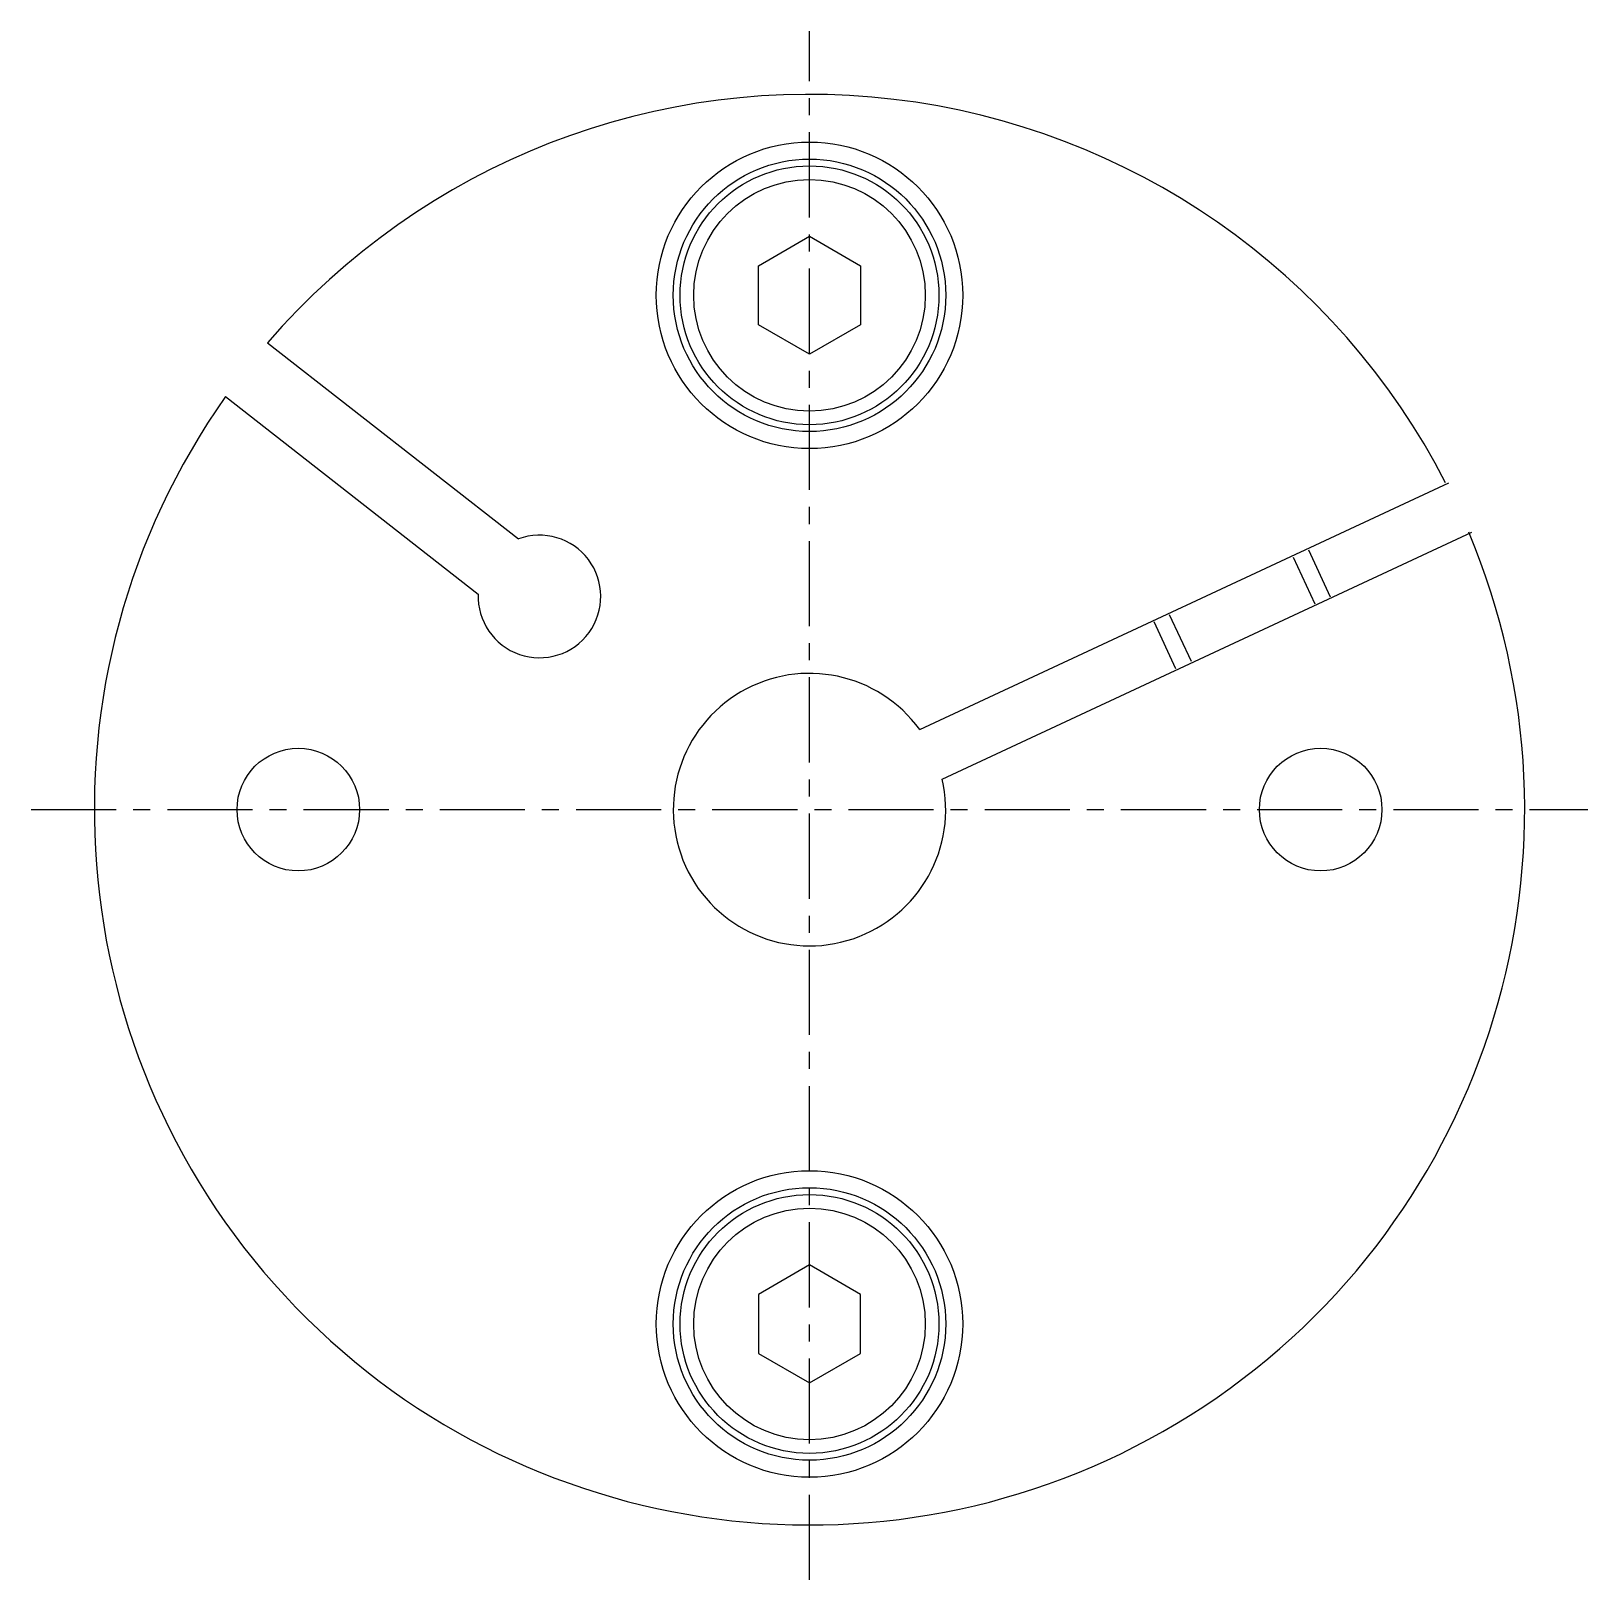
# Model space of a CAD drawing. Extents: x 47.2 to 140.3, y 55.8 to 113.3.
# Drawn here: x 117.41 to 140.26, y 90.61 to 113.34 of the extents above; entities that cross this region are included whole.
import ezdxf

# ---------------------------------------------------------------- set-up
doc = ezdxf.new("R2010")
doc.units = 0
doc.linetypes.add('CENTER', pattern=[2, 1.25, -0.25, 0.25, -0.25])
doc.layers.get('0').update_dxf_attribs({"linetype": 'CONTINUOUS'})
doc.layers.add('CENTER', color=1, linetype='CENTER')

msp = doc.modelspace()

# ---------------------------------------------------------------- linework, layer by layer
at = {"color": 7, "linetype": 'CONTINUOUS'}
for p, q in [((128.085, 109.896), (128.835, 110.329)), ((128.835, 110.329), (129.585, 109.896)), ((128.085, 109.03), (128.085, 109.896)), ((129.585, 109.896), (129.585, 109.03)), ((128.835, 108.597), (128.085, 109.03)), ((129.585, 109.03), (128.835, 108.597)), ((120.878, 108.764), (124.561, 105.887)), ((120.263, 107.976), (123.972, 105.078)), ((130.454, 103.088), (138.22, 106.71)), ((130.785, 102.36), (138.559, 105.985)), ((136.16, 105.725), (136.481, 105.037)), ((134.215, 103.981), (133.895, 104.669)), ((128.835, 95.229), (128.085, 94.796)), ((129.585, 94.796), (128.835, 95.229)), ((128.085, 94.796), (128.085, 93.93)), ((129.585, 93.93), (129.585, 94.796)), ((128.085, 93.93), (128.835, 93.497)), ((128.835, 93.497), (129.585, 93.93))]:
    msp.add_line(p, q, dxfattribs=at)
at = {"color": 3, "linetype": 'CONTINUOUS'}
for p, q in [((135.934, 105.62), (136.255, 104.932)), ((134.442, 104.086), (134.121, 104.774))]:
    msp.add_line(p, q, dxfattribs=at)
at = {"color": 7, "linetype": 'CONTINUOUS'}
for centre, radius in [((128.835, 109.463), 2.25), ((128.835, 109.463), 2), ((128.835, 109.463), 1.9), ((128.835, 109.463), 1.7), ((121.33, 101.913), 0.9), ((136.34, 101.913), 0.9), ((128.835, 94.363), 2.25), ((128.835, 94.363), 2), ((128.835, 94.363), 1.9), ((128.835, 94.363), 1.7)]:
    msp.add_circle(centre, radius, dxfattribs=at)
for centre, radius, start, end in [((128.835, 101.913), 10.5, 27.1832, 139.2706), ((128.835, 101.913), 10.5, 144.7294, 22.8168), ((124.871, 105.042), 0.9, 177.7057, 110.164), ((128.835, 101.913), 2, 35.9814, 12.9064)]:
    msp.add_arc(centre, radius, start, end, dxfattribs=at)
at = {"layer": 'CENTER', "color": 1, "linetype": 'CENTER'}
for p, q in [((128.835, 90.606), (128.835, 113.341)), ((117.407, 101.913), (140.263, 101.913))]:
    msp.add_line(p, q, dxfattribs=at)

doc.saveas('drawing.dxf')
